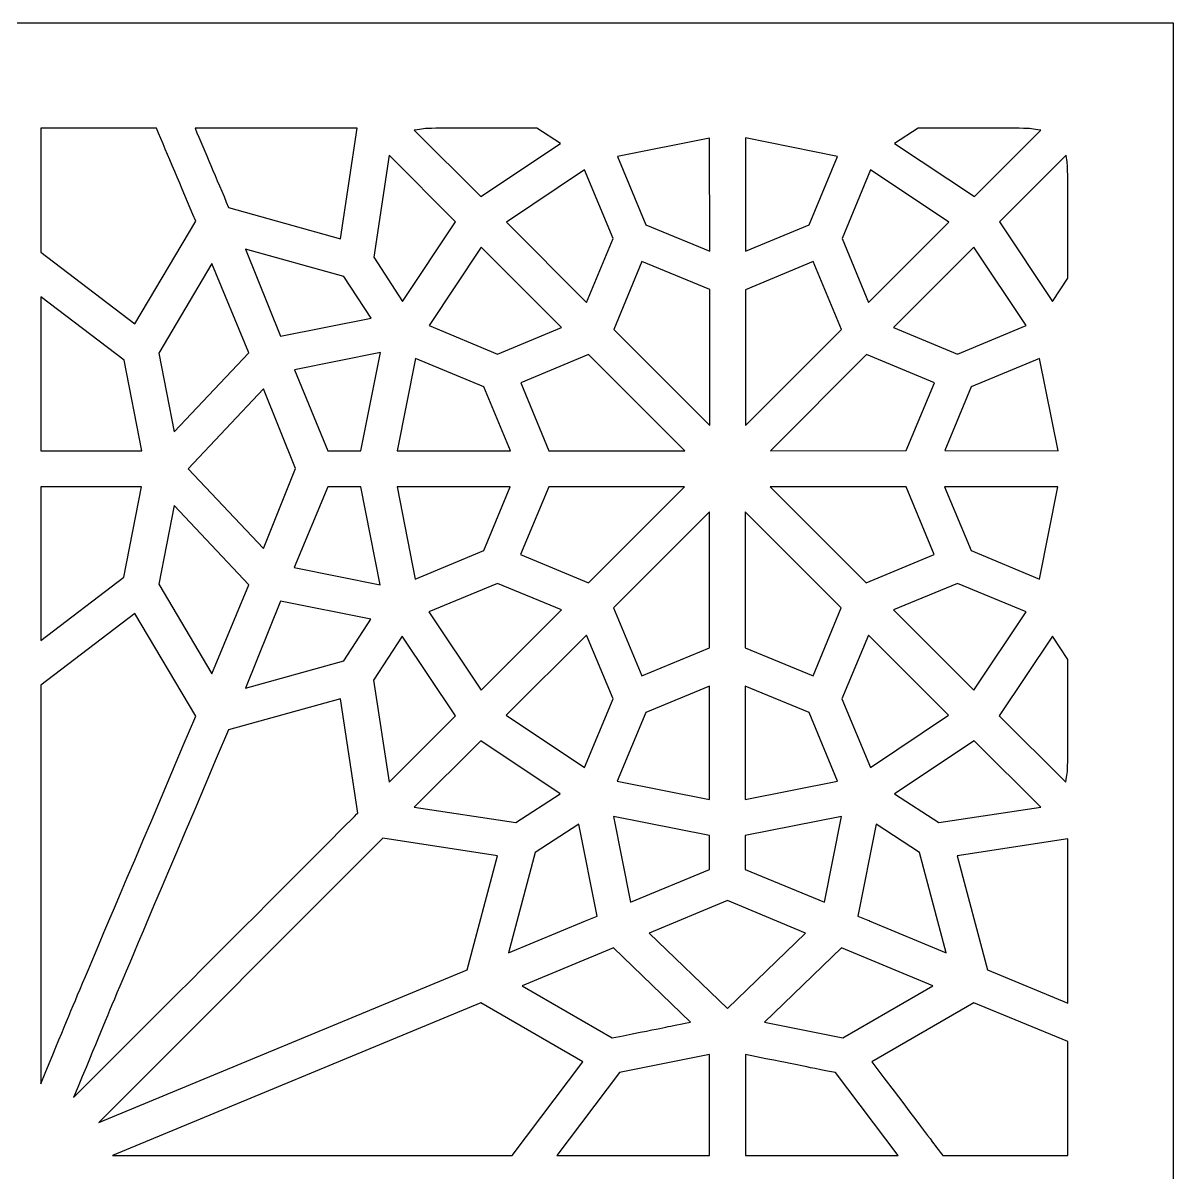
# Model space of a CAD drawing. Header units: millimetres. Extents: x -64 to 64, y -64 to 64.
# Drawn here: x -0.1 to 63.5, y -0.1 to 63.5 of the extents above; entities that cross this region are included whole.
import ezdxf

# ---------------------------------------------------------------- set-up
doc = ezdxf.new("R2010")
doc.units = ezdxf.units.MM
doc.header["$MEASUREMENT"] = 0
doc.layers.add('layer 1', color=7, linetype='Continuous')

msp = doc.modelspace()

# ---------------------------------------------------------------- linework, layer by layer
at = {"layer": 'layer 1', "color": 250}
for points, knots in [([(-63.5, 63.5), (-63.5, 63.5), (-63.5, -63.5), (-63.5, -63.5), (-63.5, -63.5), (-63.5, -63.5), (63.5, -63.5), (63.5, -63.5), (63.5, -63.5), (63.5, -63.5), (63.5, 63.5), (63.5, 63.5), (63.5, 63.5), (63.5, 63.5), (-63.5, 63.5), (-63.5, 63.5)], [0, 0, 0, 0, 0.2, 0.2, 0.2, 0.2, 0.4, 0.4, 0.4, 0.4, 0.6, 0.6, 0.6, 0.6, 1, 1, 1, 1]), ([(0.8647, 57.6756), (0.8647, 57.6756), (7.263, 57.6756), (7.263, 57.6756), (7.263, 57.6756), (7.8853, 56.2017), (8.6025, 54.5038), (9.4357, 52.5367), (9.4357, 52.5367), (9.4357, 52.5367), (6.071, 46.8514), (6.071, 46.8514), (6.071, 46.8514), (6.071, 46.8514), (0.8647, 50.812), (0.8647, 50.812), (0.8647, 50.812), (0.8647, 50.812), (0.8647, 57.6756), (0.8647, 57.6756)], [0, 0, 0, 0, 0.1666667, 0.1666667, 0.1666667, 0.1666667, 0.3333333, 0.3333333, 0.3333333, 0.3333333, 0.5, 0.5, 0.5, 0.5, 0.6666667, 0.6666667, 0.6666667, 0.6666667, 1, 1, 1, 1]), ([(18.3695, 57.6756), (18.3695, 57.6756), (17.4512, 51.5648), (17.4512, 51.5648), (17.4512, 51.5648), (17.4512, 51.5648), (11.2547, 53.2853), (11.2547, 53.2853), (11.2547, 53.2853), (10.5604, 54.9293), (9.942, 56.3809), (9.3955, 57.6756), (9.3955, 57.6756), (9.3955, 57.6756), (18.3695, 57.6756), (18.3695, 57.6756)], [0, 0, 0, 0, 0.2, 0.2, 0.2, 0.2, 0.4, 0.4, 0.4, 0.4, 0.6, 0.6, 0.6, 0.6, 1, 1, 1, 1]), ([(28.3069, 57.6756), (28.3069, 57.6756), (29.6108, 56.8378), (29.6108, 56.8378), (29.6108, 56.8378), (29.6108, 56.8378), (25.2021, 53.8942), (25.2021, 53.8942), (25.2021, 53.8942), (25.2021, 53.8942), (21.5237, 57.5638), (21.5237, 57.5638), (21.5237, 57.5638), (22.5026, 57.713), (21.4559, 57.6756), (28.3069, 57.6756)], [0, 0, 0, 0, 0.2, 0.2, 0.2, 0.2, 0.4, 0.4, 0.4, 0.4, 0.6, 0.6, 0.6, 0.6, 1, 1, 1, 1]), ([(49.4048, 57.6756), (56.2455, 57.6756), (55.2083, 57.713), (56.188, 57.5638), (56.188, 57.5638), (56.188, 57.5638), (52.5099, 53.8942), (52.5099, 53.8942), (52.5099, 53.8942), (52.5099, 53.8942), (48.1013, 56.8378), (48.1013, 56.8378), (48.1013, 56.8378), (48.1013, 56.8378), (49.4048, 57.6756), (49.4048, 57.6756)], [0, 0, 0, 0, 0.2, 0.2, 0.2, 0.2, 0.4, 0.4, 0.4, 0.4, 0.6, 0.6, 0.6, 0.6, 1, 1, 1, 1]), ([(37.8636, 57.1338), (37.8636, 57.1338), (37.8679, 50.8702), (37.8679, 50.8702), (37.8679, 50.8702), (37.8679, 50.8702), (34.3376, 52.3353), (34.3376, 52.3353), (34.3376, 52.3353), (34.3376, 52.3353), (32.7649, 56.1209), (32.7649, 56.1209), (32.7649, 56.1209), (32.7649, 56.1209), (37.8636, 57.1338), (37.8636, 57.1338)], [0, 0, 0, 0, 0.2, 0.2, 0.2, 0.2, 0.4, 0.4, 0.4, 0.4, 0.6, 0.6, 0.6, 0.6, 1, 1, 1, 1]), ([(39.8438, 57.138), (39.8438, 57.138), (44.9471, 56.1209), (44.9471, 56.1209), (44.9471, 56.1209), (44.9471, 56.1209), (43.3744, 52.3353), (43.3744, 52.3353), (43.3744, 52.3353), (43.3744, 52.3353), (39.8438, 50.8702), (39.8438, 50.8702), (39.8438, 50.8702), (39.8438, 50.8702), (39.8438, 57.138), (39.8438, 57.138)], [0, 0, 0, 0, 0.2, 0.2, 0.2, 0.2, 0.4, 0.4, 0.4, 0.4, 0.6, 0.6, 0.6, 0.6, 1, 1, 1, 1]), ([(20.1302, 56.1792), (20.1302, 56.1792), (23.8132, 52.5057), (23.8132, 52.5057), (23.8132, 52.5057), (23.8132, 52.5057), (20.8696, 48.097), (20.8696, 48.097), (20.8696, 48.097), (20.8696, 48.097), (19.2835, 50.5478), (19.2835, 50.5478), (19.2835, 50.5478), (19.2835, 50.5478), (20.1302, 56.1792), (20.1302, 56.1792)], [0, 0, 0, 0, 0.2, 0.2, 0.2, 0.2, 0.4, 0.4, 0.4, 0.4, 0.6, 0.6, 0.6, 0.6, 1, 1, 1, 1]), ([(57.6756, 49.3829), (57.6756, 49.3829), (56.8424, 48.097), (56.8424, 48.097), (56.8424, 48.097), (56.8424, 48.097), (53.8988, 52.5057), (53.8988, 52.5057), (53.8988, 52.5057), (53.8988, 52.5057), (57.5814, 56.1792), (57.5814, 56.1792), (57.5814, 56.1792), (57.7067, 55.3438), (57.6756, 56.3538), (57.6756, 49.3829)], [0, 0, 0, 0, 0.2, 0.2, 0.2, 0.2, 0.4, 0.4, 0.4, 0.4, 0.6, 0.6, 0.6, 0.6, 1, 1, 1, 1]), ([(32.5229, 51.5736), (32.5229, 51.5736), (31.0579, 48.0434), (31.0579, 48.0434), (31.0579, 48.0434), (31.0579, 48.0434), (26.6178, 52.4789), (26.6178, 52.4789), (26.6178, 52.4789), (26.6178, 52.4789), (30.9503, 55.3685), (30.9503, 55.3685), (30.9503, 55.3685), (30.9503, 55.3685), (32.5229, 51.5736), (32.5229, 51.5736)], [0, 0, 0, 0, 0.2, 0.2, 0.2, 0.2, 0.4, 0.4, 0.4, 0.4, 0.6, 0.6, 0.6, 0.6, 1, 1, 1, 1]), ([(46.7614, 55.3685), (46.7614, 55.3685), (51.0942, 52.4789), (51.0942, 52.4789), (51.0942, 52.4789), (51.0942, 52.4789), (46.6542, 48.0434), (46.6542, 48.0434), (46.6542, 48.0434), (46.6542, 48.0434), (45.1891, 51.5736), (45.1891, 51.5736), (45.1891, 51.5736), (45.1891, 51.5736), (46.7614, 55.3685), (46.7614, 55.3685)], [0, 0, 0, 0, 0.2, 0.2, 0.2, 0.2, 0.4, 0.4, 0.4, 0.4, 0.6, 0.6, 0.6, 0.6, 1, 1, 1, 1]), ([(14.1312, 46.1659), (14.1312, 46.1659), (12.1867, 50.9866), (12.1867, 50.9866), (12.1867, 50.9866), (12.1867, 50.9866), (17.6347, 49.4771), (17.6347, 49.4771), (17.6347, 49.4771), (17.6347, 49.4771), (19.1357, 47.1607), (19.1357, 47.1607), (19.1357, 47.1607), (19.1357, 47.1607), (14.1312, 46.1659), (14.1312, 46.1659)], [0, 0, 0, 0, 0.2, 0.2, 0.2, 0.2, 0.4, 0.4, 0.4, 0.4, 0.6, 0.6, 0.6, 0.6, 1, 1, 1, 1]), ([(26.7074, 49.6023), (26.7074, 49.6023), (26.7166, 49.6069), (26.7166, 49.6069), (26.7166, 49.6069), (26.7166, 49.6069), (29.669, 46.6545), (29.669, 46.6545), (29.669, 46.6545), (29.669, 46.6545), (26.1295, 45.1848), (26.1295, 45.1848), (26.1295, 45.1848), (26.1295, 45.1848), (22.3393, 46.7621), (22.3393, 46.7621), (22.3393, 46.7621), (22.3393, 46.7621), (25.2289, 51.0896), (25.2289, 51.0896), (25.2289, 51.0896), (25.2289, 51.0896), (26.7074, 49.6157), (26.7074, 49.6157), (26.7074, 49.6157), (26.7074, 49.6157), (26.6986, 49.6115), (26.6986, 49.6115), (26.6986, 49.6115), (26.6986, 49.6115), (26.7074, 49.6023), (26.7074, 49.6023)], [0, 0, 0, 0, 0.1111111, 0.1111111, 0.1111111, 0.1111111, 0.2222222, 0.2222222, 0.2222222, 0.2222222, 0.3333333, 0.3333333, 0.3333333, 0.3333333, 0.4444444, 0.4444444, 0.4444444, 0.4444444, 0.5555556, 0.5555556, 0.5555556, 0.5555556, 0.6666667, 0.6666667, 0.6666667, 0.6666667, 0.7777778, 0.7777778, 0.7777778, 0.7777778, 1, 1, 1, 1]), ([(51.5825, 45.1848), (51.5825, 45.1848), (48.0427, 46.6545), (48.0427, 46.6545), (48.0427, 46.6545), (48.0427, 46.6545), (50.9954, 49.6069), (50.9954, 49.6069), (50.9954, 49.6069), (50.9954, 49.6069), (51.0046, 49.6023), (51.0046, 49.6023), (51.0046, 49.6023), (51.0046, 49.6023), (51.0134, 49.6115), (51.0134, 49.6115), (51.0134, 49.6115), (51.0134, 49.6115), (51.0046, 49.6157), (51.0046, 49.6157), (51.0046, 49.6157), (51.0046, 49.6157), (52.4828, 51.0896), (52.4828, 51.0896), (52.4828, 51.0896), (52.4828, 51.0896), (55.3727, 46.7621), (55.3727, 46.7621), (55.3727, 46.7621), (55.3727, 46.7621), (51.5825, 45.1848), (51.5825, 45.1848)], [0, 0, 0, 0, 0.1111111, 0.1111111, 0.1111111, 0.1111111, 0.2222222, 0.2222222, 0.2222222, 0.2222222, 0.3333333, 0.3333333, 0.3333333, 0.3333333, 0.4444444, 0.4444444, 0.4444444, 0.4444444, 0.5555556, 0.5555556, 0.5555556, 0.5555556, 0.6666667, 0.6666667, 0.6666667, 0.6666667, 0.7777778, 0.7777778, 0.7777778, 0.7777778, 1, 1, 1, 1]), ([(34.1224, 50.2966), (34.1224, 50.2966), (37.8679, 48.7468), (37.8679, 48.7468), (37.8679, 48.7468), (37.8679, 48.7468), (37.8679, 41.2288), (37.8679, 41.2288), (37.8679, 41.2288), (37.8679, 41.2288), (32.5589, 46.5423), (32.5589, 46.5423), (32.5589, 46.5423), (32.5589, 46.5423), (34.1224, 50.2966), (34.1224, 50.2966)], [0, 0, 0, 0, 0.2, 0.2, 0.2, 0.2, 0.4, 0.4, 0.4, 0.4, 0.6, 0.6, 0.6, 0.6, 1, 1, 1, 1]), ([(39.8438, 48.7422), (39.8438, 48.7422), (43.5896, 50.2966), (43.5896, 50.2966), (43.5896, 50.2966), (43.5896, 50.2966), (45.1531, 46.5423), (45.1531, 46.5423), (45.1531, 46.5423), (45.1531, 46.5423), (39.8438, 41.2288), (39.8438, 41.2288), (39.8438, 41.2288), (39.8438, 41.2288), (39.8438, 48.7422), (39.8438, 48.7422)], [0, 0, 0, 0, 0.2, 0.2, 0.2, 0.2, 0.4, 0.4, 0.4, 0.4, 0.6, 0.6, 0.6, 0.6, 1, 1, 1, 1]), ([(8.2395, 40.8841), (8.2395, 40.8841), (7.3928, 45.2254), (7.3928, 45.2254), (7.3928, 45.2254), (7.3928, 45.2254), (10.3318, 50.1939), (10.3318, 50.1939), (10.3318, 50.1939), (10.3318, 50.1939), (12.3747, 45.2565), (12.3747, 45.2565), (12.3747, 45.2565), (12.3747, 45.2565), (8.2395, 40.8841), (8.2395, 40.8841)], [0, 0, 0, 0, 0.2, 0.2, 0.2, 0.2, 0.4, 0.4, 0.4, 0.4, 0.6, 0.6, 0.6, 0.6, 1, 1, 1, 1]), ([(0.8647, 48.3478), (0.8647, 48.3478), (5.4663, 44.8444), (5.4663, 44.8444), (5.4663, 44.8444), (5.4663, 44.8444), (6.4428, 39.8357), (6.4428, 39.8357), (6.4428, 39.8357), (6.4428, 39.8357), (0.8647, 39.8357), (0.8647, 39.8357), (0.8647, 39.8357), (0.8647, 39.8357), (0.8647, 48.3478), (0.8647, 48.3478)], [0, 0, 0, 0, 0.2, 0.2, 0.2, 0.2, 0.4, 0.4, 0.4, 0.4, 0.6, 0.6, 0.6, 0.6, 1, 1, 1, 1]), ([(18.5713, 39.8357), (18.5713, 39.8357), (16.7478, 39.8357), (16.7478, 39.8357), (16.7478, 39.8357), (16.7478, 39.8357), (14.8883, 44.3159), (14.8883, 44.3159), (14.8883, 44.3159), (14.8883, 44.3159), (19.6511, 45.261), (19.6511, 45.261), (19.6511, 45.261), (19.6511, 45.261), (18.5713, 39.8357), (18.5713, 39.8357)], [0, 0, 0, 0, 0.2, 0.2, 0.2, 0.2, 0.4, 0.4, 0.4, 0.4, 0.6, 0.6, 0.6, 0.6, 1, 1, 1, 1]), ([(25.3767, 43.3705), (25.3767, 43.3705), (26.8464, 39.8357), (26.8464, 39.8357), (26.8464, 39.8357), (26.8464, 39.8357), (20.574, 39.8357), (20.574, 39.8357), (20.574, 39.8357), (20.574, 39.8357), (21.5911, 44.9428), (21.5911, 44.9428), (21.5911, 44.9428), (21.5911, 44.9428), (25.3767, 43.3705), (25.3767, 43.3705)], [0, 0, 0, 0, 0.2, 0.2, 0.2, 0.2, 0.4, 0.4, 0.4, 0.4, 0.6, 0.6, 0.6, 0.6, 1, 1, 1, 1]), ([(28.9701, 39.8357), (28.9701, 39.8357), (27.4154, 43.5899), (27.4154, 43.5899), (27.4154, 43.5899), (27.4154, 43.5899), (31.17, 45.1534), (31.17, 45.1534), (31.17, 45.1534), (31.17, 45.1534), (36.4882, 39.8357), (36.4882, 39.8357), (36.4882, 39.8357), (36.4882, 39.8357), (28.9701, 39.8357), (28.9701, 39.8357)], [0, 0, 0, 0, 0.2, 0.2, 0.2, 0.2, 0.4, 0.4, 0.4, 0.4, 0.6, 0.6, 0.6, 0.6, 1, 1, 1, 1]), ([(41.2238, 39.8357), (41.2238, 39.8357), (46.542, 45.1534), (46.542, 45.1534), (46.542, 45.1534), (46.542, 45.1534), (50.3008, 43.5899), (50.3008, 43.5899), (50.3008, 43.5899), (50.3008, 43.5899), (48.7465, 39.8399), (48.7465, 39.8399), (48.7465, 39.8399), (48.7465, 39.8399), (41.2238, 39.8357), (41.2238, 39.8357)], [0, 0, 0, 0, 0.2, 0.2, 0.2, 0.2, 0.4, 0.4, 0.4, 0.4, 0.6, 0.6, 0.6, 0.6, 1, 1, 1, 1]), ([(50.8702, 39.8399), (50.8702, 39.8399), (52.3349, 43.3705), (52.3349, 43.3705), (52.3349, 43.3705), (52.3349, 43.3705), (56.1209, 44.9428), (56.1209, 44.9428), (56.1209, 44.9428), (56.1209, 44.9428), (57.138, 39.8357), (57.138, 39.8357), (57.138, 39.8357), (57.138, 39.8357), (50.8702, 39.8399), (50.8702, 39.8399)], [0, 0, 0, 0, 0.2, 0.2, 0.2, 0.2, 0.4, 0.4, 0.4, 0.4, 0.6, 0.6, 0.6, 0.6, 1, 1, 1, 1]), ([(14.9599, 38.85), (14.9599, 38.85), (13.177, 34.4237), (13.177, 34.4237), (13.177, 34.4237), (13.177, 34.4237), (9.0103, 38.8366), (9.0103, 38.8366), (9.0103, 38.8366), (9.0103, 38.8366), (13.1858, 43.2583), (13.1858, 43.2583), (13.1858, 43.2583), (13.1858, 43.2583), (14.9599, 38.85), (14.9599, 38.85)], [0, 0, 0, 0, 0.2, 0.2, 0.2, 0.2, 0.4, 0.4, 0.4, 0.4, 0.6, 0.6, 0.6, 0.6, 1, 1, 1, 1]), ([(0.8558, 37.8464), (0.8558, 37.8464), (6.4382, 37.8464), (6.4382, 37.8464), (6.4382, 37.8464), (6.4382, 37.8464), (5.4571, 32.833), (5.4571, 32.833), (5.4571, 32.833), (5.4571, 32.833), (0.8558, 29.3342), (0.8558, 29.3342), (0.8558, 29.3342), (0.8558, 29.3342), (0.8558, 37.8464), (0.8558, 37.8464)], [0, 0, 0, 0, 0.2, 0.2, 0.2, 0.2, 0.4, 0.4, 0.4, 0.4, 0.6, 0.6, 0.6, 0.6, 1, 1, 1, 1]), ([(14.8795, 33.3661), (14.8795, 33.3661), (16.7386, 37.8464), (16.7386, 37.8464), (16.7386, 37.8464), (16.7386, 37.8464), (18.5667, 37.8464), (18.5667, 37.8464), (18.5667, 37.8464), (18.5667, 37.8464), (19.642, 32.421), (19.642, 32.421), (19.642, 32.421), (19.642, 32.421), (14.8795, 33.3661), (14.8795, 33.3661)], [0, 0, 0, 0, 0.2, 0.2, 0.2, 0.2, 0.4, 0.4, 0.4, 0.4, 0.6, 0.6, 0.6, 0.6, 1, 1, 1, 1]), ([(26.833, 37.8418), (26.833, 37.8418), (25.3725, 34.3115), (25.3725, 34.3115), (25.3725, 34.3115), (25.3725, 34.3115), (21.5819, 32.7388), (21.5819, 32.7388), (21.5819, 32.7388), (21.5819, 32.7388), (20.5694, 37.8464), (20.5694, 37.8464), (20.5694, 37.8464), (20.5694, 37.8464), (26.833, 37.8418), (26.833, 37.8418)], [0, 0, 0, 0, 0.2, 0.2, 0.2, 0.2, 0.4, 0.4, 0.4, 0.4, 0.6, 0.6, 0.6, 0.6, 1, 1, 1, 1]), ([(31.1654, 32.5286), (31.1654, 32.5286), (27.4066, 34.0921), (27.4066, 34.0921), (27.4066, 34.0921), (27.4066, 34.0921), (28.9609, 37.8418), (28.9609, 37.8418), (28.9609, 37.8418), (28.9609, 37.8418), (36.4793, 37.8464), (36.4793, 37.8464), (36.4793, 37.8464), (36.4793, 37.8464), (31.1654, 32.5286), (31.1654, 32.5286)], [0, 0, 0, 0, 0.2, 0.2, 0.2, 0.2, 0.4, 0.4, 0.4, 0.4, 0.6, 0.6, 0.6, 0.6, 1, 1, 1, 1]), ([(48.7327, 37.8464), (48.7327, 37.8464), (50.292, 34.0921), (50.292, 34.0921), (50.292, 34.0921), (50.292, 34.0921), (46.5332, 32.5286), (46.5332, 32.5286), (46.5332, 32.5286), (46.5332, 32.5286), (41.2147, 37.8464), (41.2147, 37.8464), (41.2147, 37.8464), (41.2147, 37.8464), (48.7327, 37.8464), (48.7327, 37.8464)], [0, 0, 0, 0, 0.2, 0.2, 0.2, 0.2, 0.4, 0.4, 0.4, 0.4, 0.6, 0.6, 0.6, 0.6, 1, 1, 1, 1]), ([(52.3261, 34.3115), (52.3261, 34.3115), (50.861, 37.8464), (50.861, 37.8464), (50.861, 37.8464), (50.861, 37.8464), (57.1292, 37.8464), (57.1292, 37.8464), (57.1292, 37.8464), (57.1292, 37.8464), (56.1167, 32.7388), (56.1167, 32.7388), (56.1167, 32.7388), (56.1167, 32.7388), (52.3261, 34.3115), (52.3261, 34.3115)], [0, 0, 0, 0, 0.2, 0.2, 0.2, 0.2, 0.4, 0.4, 0.4, 0.4, 0.6, 0.6, 0.6, 0.6, 1, 1, 1, 1]), ([(8.2349, 36.7979), (8.2349, 36.7979), (12.3659, 32.4252), (12.3659, 32.4252), (12.3659, 32.4252), (12.3659, 32.4252), (10.3272, 27.4881), (10.3272, 27.4881), (10.3272, 27.4881), (10.3272, 27.4881), (7.3836, 32.457), (7.3836, 32.457), (7.3836, 32.457), (7.3836, 32.457), (8.2349, 36.7979), (8.2349, 36.7979)], [0, 0, 0, 0, 0.2, 0.2, 0.2, 0.2, 0.4, 0.4, 0.4, 0.4, 0.6, 0.6, 0.6, 0.6, 1, 1, 1, 1]), ([(34.1136, 27.3851), (34.1136, 27.3851), (32.5543, 31.1397), (32.5543, 31.1397), (32.5543, 31.1397), (32.5543, 31.1397), (37.8636, 36.4532), (37.8636, 36.4532), (37.8636, 36.4532), (37.8636, 36.4532), (37.8636, 28.9398), (37.8636, 28.9398), (37.8636, 28.9398), (37.8636, 28.9398), (34.1136, 27.3851), (34.1136, 27.3851)], [0, 0, 0, 0, 0.2, 0.2, 0.2, 0.2, 0.4, 0.4, 0.4, 0.4, 0.6, 0.6, 0.6, 0.6, 1, 1, 1, 1]), ([(45.1443, 31.1397), (45.1443, 31.1397), (43.585, 27.3851), (43.585, 27.3851), (43.585, 27.3851), (43.585, 27.3851), (39.8395, 28.9352), (39.8395, 28.9352), (39.8395, 28.9352), (39.8395, 28.9352), (39.835, 36.4532), (39.835, 36.4532), (39.835, 36.4532), (39.835, 36.4532), (45.1443, 31.1397), (45.1443, 31.1397)], [0, 0, 0, 0, 0.2, 0.2, 0.2, 0.2, 0.4, 0.4, 0.4, 0.4, 0.6, 0.6, 0.6, 0.6, 1, 1, 1, 1]), ([(29.6601, 31.0275), (29.6601, 31.0275), (26.7388, 28.1065), (26.7388, 28.1065), (26.7388, 28.1065), (26.7388, 28.1065), (26.7346, 28.1153), (26.7346, 28.1153), (26.7346, 28.1153), (26.7346, 28.1153), (26.7254, 28.1065), (26.7254, 28.1065), (26.7254, 28.1065), (26.7254, 28.1065), (26.7346, 28.0977), (26.7346, 28.0977), (26.7346, 28.0977), (26.7346, 28.0977), (25.2247, 26.5878), (25.2247, 26.5878), (25.2247, 26.5878), (25.2247, 26.5878), (22.3301, 30.9199), (22.3301, 30.9199), (22.3301, 30.9199), (22.3301, 30.9199), (26.125, 32.4972), (26.125, 32.4972), (26.125, 32.4972), (26.125, 32.4972), (29.6601, 31.0275), (29.6601, 31.0275)], [0, 0, 0, 0, 0.1111111, 0.1111111, 0.1111111, 0.1111111, 0.2222222, 0.2222222, 0.2222222, 0.2222222, 0.3333333, 0.3333333, 0.3333333, 0.3333333, 0.4444444, 0.4444444, 0.4444444, 0.4444444, 0.5555556, 0.5555556, 0.5555556, 0.5555556, 0.6666667, 0.6666667, 0.6666667, 0.6666667, 0.7777778, 0.7777778, 0.7777778, 0.7777778, 1, 1, 1, 1]), ([(52.4739, 26.5878), (52.4739, 26.5878), (50.9326, 28.1333), (50.9326, 28.1333), (50.9326, 28.1333), (50.9326, 28.1333), (50.9372, 28.1379), (50.9372, 28.1379), (50.9372, 28.1379), (50.9372, 28.1379), (50.9326, 28.1467), (50.9326, 28.1467), (50.9326, 28.1467), (50.9326, 28.1467), (50.9238, 28.1379), (50.9238, 28.1379), (50.9238, 28.1379), (50.9238, 28.1379), (48.0385, 31.0275), (48.0385, 31.0275), (48.0385, 31.0275), (48.0385, 31.0275), (51.5736, 32.4972), (51.5736, 32.4972), (51.5736, 32.4972), (51.5736, 32.4972), (55.3681, 30.9199), (55.3681, 30.9199), (55.3681, 30.9199), (55.3681, 30.9199), (52.4739, 26.5878), (52.4739, 26.5878)], [0, 0, 0, 0, 0.1111111, 0.1111111, 0.1111111, 0.1111111, 0.2222222, 0.2222222, 0.2222222, 0.2222222, 0.3333333, 0.3333333, 0.3333333, 0.3333333, 0.4444444, 0.4444444, 0.4444444, 0.4444444, 0.5555556, 0.5555556, 0.5555556, 0.5555556, 0.6666667, 0.6666667, 0.6666667, 0.6666667, 0.7777778, 0.7777778, 0.7777778, 0.7777778, 1, 1, 1, 1]), ([(19.1269, 30.5213), (19.1269, 30.5213), (17.6258, 28.2049), (17.6258, 28.2049), (17.6258, 28.2049), (17.6258, 28.2049), (12.1821, 26.695), (12.1821, 26.695), (12.1821, 26.695), (12.1821, 26.695), (14.122, 31.5158), (14.122, 31.5158), (14.122, 31.5158), (14.122, 31.5158), (19.1269, 30.5213), (19.1269, 30.5213)], [0, 0, 0, 0, 0.2, 0.2, 0.2, 0.2, 0.4, 0.4, 0.4, 0.4, 0.6, 0.6, 0.6, 0.6, 1, 1, 1, 1]), ([(6.0621, 30.8303), (6.0621, 30.8303), (9.4312, 25.1449), (9.4312, 25.1449), (9.4312, 25.1449), (1.8461, 7.2513), (3.5934, 11.4088), (0.8604, 4.8094), (0.8604, 4.8094), (0.8604, 4.8094), (0.8558, 26.87), (0.8558, 26.87), (0.8558, 26.87), (0.8558, 26.87), (6.0621, 30.8303), (6.0621, 30.8303)], [0, 0, 0, 0, 0.2, 0.2, 0.2, 0.2, 0.4, 0.4, 0.4, 0.4, 0.6, 0.6, 0.6, 0.6, 1, 1, 1, 1]), ([(20.8605, 29.585), (20.8605, 29.585), (23.8044, 25.1721), (23.8044, 25.1721), (23.8044, 25.1721), (23.8044, 25.1721), (20.126, 21.5025), (20.126, 21.5025), (20.126, 21.5025), (20.126, 21.5025), (19.2744, 27.1343), (19.2744, 27.1343), (19.2744, 27.1343), (19.2744, 27.1343), (20.8605, 29.585), (20.8605, 29.585)], [0, 0, 0, 0, 0.2, 0.2, 0.2, 0.2, 0.4, 0.4, 0.4, 0.4, 0.6, 0.6, 0.6, 0.6, 1, 1, 1, 1]), ([(30.9414, 22.3135), (30.9414, 22.3135), (26.6136, 25.2035), (26.6136, 25.2035), (26.6136, 25.2035), (26.6136, 25.2035), (31.049, 29.6386), (31.049, 29.6386), (31.049, 29.6386), (31.049, 29.6386), (32.5184, 26.1038), (32.5184, 26.1038), (32.5184, 26.1038), (32.5184, 26.1038), (30.9414, 22.3135), (30.9414, 22.3135)], [0, 0, 0, 0, 0.2, 0.2, 0.2, 0.2, 0.4, 0.4, 0.4, 0.4, 0.6, 0.6, 0.6, 0.6, 1, 1, 1, 1]), ([(46.6496, 29.6386), (46.6496, 29.6386), (51.085, 25.2035), (51.085, 25.2035), (51.085, 25.2035), (51.085, 25.2035), (46.7572, 22.3135), (46.7572, 22.3135), (46.7572, 22.3135), (46.7572, 22.3135), (45.1799, 26.1084), (45.1799, 26.1084), (45.1799, 26.1084), (45.1799, 26.1084), (46.6496, 29.6386), (46.6496, 29.6386)], [0, 0, 0, 0, 0.2, 0.2, 0.2, 0.2, 0.4, 0.4, 0.4, 0.4, 0.6, 0.6, 0.6, 0.6, 1, 1, 1, 1]), ([(57.5726, 21.5025), (57.5726, 21.5025), (53.8896, 25.1721), (53.8896, 25.1721), (53.8896, 25.1721), (53.8896, 25.1721), (56.8378, 29.585), (56.8378, 29.585), (56.8378, 29.585), (56.8378, 29.585), (57.6756, 28.2903), (57.6756, 28.2903), (57.6756, 28.2903), (57.6756, 21.3872), (57.7099, 22.4106), (57.5726, 21.5025)], [0, 0, 0, 0, 0.2, 0.2, 0.2, 0.2, 0.4, 0.4, 0.4, 0.4, 0.6, 0.6, 0.6, 0.6, 1, 1, 1, 1]), ([(32.7561, 21.5611), (32.7561, 21.5611), (34.3285, 25.3467), (34.3285, 25.3467), (34.3285, 25.3467), (34.3285, 25.3467), (37.8636, 26.8118), (37.8636, 26.8118), (37.8636, 26.8118), (37.8636, 26.8118), (37.8636, 20.544), (37.8636, 20.544), (37.8636, 20.544), (37.8636, 20.544), (32.7561, 21.5611), (32.7561, 21.5611)], [0, 0, 0, 0, 0.2, 0.2, 0.2, 0.2, 0.4, 0.4, 0.4, 0.4, 0.6, 0.6, 0.6, 0.6, 1, 1, 1, 1]), ([(39.8395, 20.5482), (39.8395, 20.5482), (39.8395, 26.8118), (39.8395, 26.8118), (39.8395, 26.8118), (39.8395, 26.8118), (43.3698, 25.3467), (43.3698, 25.3467), (43.3698, 25.3467), (43.3698, 25.3467), (44.9425, 21.5611), (44.9425, 21.5611), (44.9425, 21.5611), (44.9425, 21.5611), (39.8395, 20.5482), (39.8395, 20.5482)], [0, 0, 0, 0, 0.2, 0.2, 0.2, 0.2, 0.4, 0.4, 0.4, 0.4, 0.6, 0.6, 0.6, 0.6, 1, 1, 1, 1]), ([(11.2459, 24.3967), (11.2459, 24.3967), (17.442, 26.1172), (17.442, 26.1172), (17.442, 26.1172), (17.442, 26.1172), (18.3963, 19.7824), (18.3963, 19.7824), (18.3963, 19.7824), (18.3963, 19.7824), (2.836, 4.209), (2.6748, 4.0478), (2.6748, 4.0478), (5.5199, 10.934), (3.7818, 6.7941), (11.2459, 24.3967)], [0, 0, 0, 0, 0.2, 0.2, 0.2, 0.2, 0.4, 0.4, 0.4, 0.4, 0.6, 0.6, 0.6, 0.6, 1, 1, 1, 1]), ([(29.6019, 20.8439), (29.6019, 20.8439), (27.1466, 19.2624), (27.1466, 19.2624), (27.1466, 19.2624), (27.1466, 19.2624), (21.5145, 20.1182), (21.5145, 20.1182), (21.5145, 20.1182), (21.5145, 20.1182), (25.1975, 23.7875), (25.1975, 23.7875), (25.1975, 23.7875), (25.1975, 23.7875), (29.6019, 20.8439), (29.6019, 20.8439)], [0, 0, 0, 0, 0.2, 0.2, 0.2, 0.2, 0.4, 0.4, 0.4, 0.4, 0.6, 0.6, 0.6, 0.6, 1, 1, 1, 1]), ([(50.552, 19.2624), (50.552, 19.2624), (48.0967, 20.8439), (48.0967, 20.8439), (48.0967, 20.8439), (48.0967, 20.8439), (52.5007, 23.7875), (52.5007, 23.7875), (52.5007, 23.7875), (52.5007, 23.7875), (56.1837, 20.1182), (56.1837, 20.1182), (56.1837, 20.1182), (56.1837, 20.1182), (50.552, 19.2624), (50.552, 19.2624)], [0, 0, 0, 0, 0.2, 0.2, 0.2, 0.2, 0.4, 0.4, 0.4, 0.4, 0.6, 0.6, 0.6, 0.6, 1, 1, 1, 1]), ([(30.9996, 13.819), (30.9996, 13.819), (26.7388, 12.0583), (26.7388, 12.0583), (26.7388, 12.0583), (26.7388, 12.0583), (28.2173, 17.6138), (28.2173, 17.6138), (28.2173, 17.6138), (28.2173, 17.6138), (30.6366, 19.1774), (30.6366, 19.1774), (30.6366, 19.1774), (30.6366, 19.1774), (31.6361, 14.0924), (31.6361, 14.0924), (31.6361, 14.0924), (31.6361, 14.0924), (30.9951, 13.8236), (30.9951, 13.8236), (30.9951, 13.8236), (30.9951, 13.8236), (30.9996, 13.819), (30.9996, 13.819)], [0, 0, 0, 0, 0.1428571, 0.1428571, 0.1428571, 0.1428571, 0.2857143, 0.2857143, 0.2857143, 0.2857143, 0.4285714, 0.4285714, 0.4285714, 0.4285714, 0.5714286, 0.5714286, 0.5714286, 0.5714286, 0.7142857, 0.7142857, 0.7142857, 0.7142857, 1, 1, 1, 1]), ([(32.5409, 19.6032), (32.5409, 19.6032), (37.8636, 18.5459), (37.8636, 18.5459), (37.8636, 18.5459), (37.8636, 18.5459), (37.8591, 16.6642), (37.8591, 16.6642), (37.8591, 16.6642), (37.8591, 16.6642), (33.4864, 14.8541), (33.4864, 14.8541), (33.4864, 14.8541), (33.4864, 14.8541), (32.5409, 19.6032), (32.5409, 19.6032)], [0, 0, 0, 0, 0.2, 0.2, 0.2, 0.2, 0.4, 0.4, 0.4, 0.4, 0.6, 0.6, 0.6, 0.6, 1, 1, 1, 1]), ([(45.1577, 19.6032), (45.1577, 19.6032), (44.2122, 14.8541), (44.2122, 14.8541), (44.2122, 14.8541), (44.2122, 14.8541), (39.8395, 16.6642), (39.8395, 16.6642), (39.8395, 16.6642), (39.8395, 16.6642), (39.8395, 18.5459), (39.8395, 18.5459), (39.8395, 18.5459), (39.8395, 18.5459), (45.1577, 19.6032), (45.1577, 19.6032)], [0, 0, 0, 0, 0.2, 0.2, 0.2, 0.2, 0.4, 0.4, 0.4, 0.4, 0.6, 0.6, 0.6, 0.6, 1, 1, 1, 1]), ([(46.6986, 13.819), (46.6986, 13.819), (46.7032, 13.8236), (46.7032, 13.8236), (46.7032, 13.8236), (46.7032, 13.8236), (46.0625, 14.0878), (46.0625, 14.0878), (46.0625, 14.0878), (46.0625, 14.0878), (47.075, 19.1685), (47.075, 19.1685), (47.075, 19.1685), (47.075, 19.1685), (49.4813, 17.6138), (49.4813, 17.6138), (49.4813, 17.6138), (49.4813, 17.6138), (50.9595, 12.0583), (50.9595, 12.0583), (50.9595, 12.0583), (50.9595, 12.0583), (46.6986, 13.819), (46.6986, 13.819)], [0, 0, 0, 0, 0.1428571, 0.1428571, 0.1428571, 0.1428571, 0.2857143, 0.2857143, 0.2857143, 0.2857143, 0.4285714, 0.4285714, 0.4285714, 0.4285714, 0.5714286, 0.5714286, 0.5714286, 0.5714286, 0.7142857, 0.7142857, 0.7142857, 0.7142857, 1, 1, 1, 1]), ([(26.1338, 17.43), (26.1338, 17.43), (24.4539, 11.1086), (24.4539, 11.1086), (24.4539, 11.1086), (24.4539, 11.1086), (4.0636, 2.6635), (4.0636, 2.6635), (4.0636, 2.6635), (4.0636, 2.6635), (19.7852, 18.3935), (19.7852, 18.3935), (19.7852, 18.3935), (19.7852, 18.3935), (26.1338, 17.43), (26.1338, 17.43)], [0, 0, 0, 0, 0.2, 0.2, 0.2, 0.2, 0.4, 0.4, 0.4, 0.4, 0.6, 0.6, 0.6, 0.6, 1, 1, 1, 1]), ([(57.6756, 9.2717), (57.6756, 9.2717), (53.2448, 11.1086), (53.2448, 11.1086), (53.2448, 11.1086), (53.2448, 11.1086), (51.5645, 17.43), (51.5645, 17.43), (51.5645, 17.43), (51.5645, 17.43), (57.6756, 18.3575), (57.6756, 18.3575), (57.6756, 18.3575), (57.6756, 18.3575), (57.6756, 9.2717), (57.6756, 9.2717)], [0, 0, 0, 0, 0.2, 0.2, 0.2, 0.2, 0.4, 0.4, 0.4, 0.4, 0.6, 0.6, 0.6, 0.6, 1, 1, 1, 1]), ([(43.1772, 13.1516), (43.1772, 13.1516), (38.8493, 8.9761), (38.8493, 8.9761), (38.8493, 8.9761), (38.8493, 8.9761), (34.5211, 13.1516), (34.5211, 13.1516), (34.5211, 13.1516), (34.5211, 13.1516), (38.8493, 14.9437), (38.8493, 14.9437), (38.8493, 14.9437), (38.8493, 14.9437), (43.1772, 13.1516), (43.1772, 13.1516)], [0, 0, 0, 0, 0.2, 0.2, 0.2, 0.2, 0.4, 0.4, 0.4, 0.4, 0.6, 0.6, 0.6, 0.6, 1, 1, 1, 1]), ([(32.4693, 7.3498), (32.4693, 7.3498), (27.4916, 10.2394), (27.4916, 10.2394), (27.4916, 10.2394), (27.4916, 10.2394), (32.5409, 12.3317), (32.5409, 12.3317), (32.5409, 12.3317), (32.5409, 12.3317), (36.8064, 8.219), (36.8064, 8.219), (36.8064, 8.219), (35.0411, 7.8648), (35.9551, 8.0486), (32.4693, 7.3498)], [0, 0, 0, 0, 0.2, 0.2, 0.2, 0.2, 0.4, 0.4, 0.4, 0.4, 0.6, 0.6, 0.6, 0.6, 1, 1, 1, 1]), ([(40.8922, 8.219), (40.8922, 8.219), (45.1577, 12.3317), (45.1577, 12.3317), (45.1577, 12.3317), (45.1577, 12.3317), (50.207, 10.2394), (50.207, 10.2394), (50.207, 10.2394), (50.207, 10.2394), (45.2293, 7.3498), (45.2293, 7.3498), (45.2293, 7.3498), (45.2293, 7.3498), (40.8922, 8.219), (40.8922, 8.219)], [0, 0, 0, 0, 0.2, 0.2, 0.2, 0.2, 0.4, 0.4, 0.4, 0.4, 0.6, 0.6, 0.6, 0.6, 1, 1, 1, 1]), ([(30.8518, 6.0191), (30.8518, 6.0191), (26.9406, 0.8491), (26.9406, 0.8491), (26.9406, 0.8491), (17.478, 0.8491), (22.8766, 0.8491), (4.8253, 0.8491), (4.8253, 0.8491), (4.8253, 0.8491), (25.2109, 9.2939), (25.2109, 9.2939), (25.2109, 9.2939), (25.2109, 9.2939), (30.8518, 6.0191), (30.8518, 6.0191)], [0, 0, 0, 0, 0.2, 0.2, 0.2, 0.2, 0.4, 0.4, 0.4, 0.4, 0.6, 0.6, 0.6, 0.6, 1, 1, 1, 1]), ([(57.6756, 0.8491), (57.6756, 0.8491), (50.758, 0.8491), (50.758, 0.8491), (50.758, 0.8491), (49.9516, 1.9152), (50.6416, 1.0058), (46.8464, 6.0191), (46.8464, 6.0191), (46.8464, 6.0191), (52.4873, 9.2939), (52.4873, 9.2939), (52.4873, 9.2939), (52.4873, 9.2939), (57.6756, 7.1438), (57.6756, 7.1438), (57.6756, 7.1438), (57.6756, 7.1438), (57.6756, 0.8491), (57.6756, 0.8491)], [0, 0, 0, 0, 0.1666667, 0.1666667, 0.1666667, 0.1666667, 0.3333333, 0.3333333, 0.3333333, 0.3333333, 0.5, 0.5, 0.5, 0.5, 0.6666667, 0.6666667, 0.6666667, 0.6666667, 1, 1, 1, 1]), ([(32.8725, 5.4278), (32.8725, 5.4278), (37.8545, 6.4269), (37.8545, 6.4269), (37.8545, 6.4269), (37.8545, 6.4269), (37.8545, 0.8491), (37.8545, 0.8491), (37.8545, 0.8491), (37.8545, 0.8491), (29.4047, 0.8491), (29.4047, 0.8491), (29.4047, 0.8491), (29.4047, 0.8491), (32.8725, 5.4278), (32.8725, 5.4278)], [0, 0, 0, 0, 0.2, 0.2, 0.2, 0.2, 0.4, 0.4, 0.4, 0.4, 0.6, 0.6, 0.6, 0.6, 1, 1, 1, 1]), ([(39.8438, 0.8491), (39.8438, 0.8491), (39.8438, 6.4269), (39.8438, 6.4269), (39.8438, 6.4269), (43.4326, 5.7055), (42.2229, 5.9475), (44.8261, 5.4278), (44.8261, 5.4278), (44.8261, 5.4278), (48.2893, 0.8491), (48.2893, 0.8491), (48.2893, 0.8491), (48.2893, 0.8491), (39.8438, 0.8491), (39.8438, 0.8491)], [0, 0, 0, 0, 0.2, 0.2, 0.2, 0.2, 0.4, 0.4, 0.4, 0.4, 0.6, 0.6, 0.6, 0.6, 1, 1, 1, 1])]:
    msp.add_open_spline(points, degree=3, knots=knots, dxfattribs=at)

doc.saveas('drawing.dxf')
